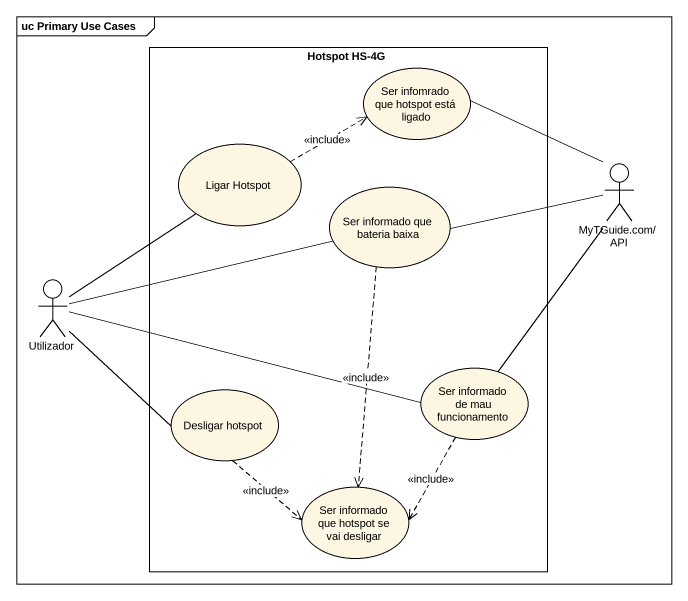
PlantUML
@startuml
mainframe uc Primary Use Cases
rectangle "Hotspot HS-4G" as Hotspot_HS_4G {
  usecase "Ser infomrado que hotspot está ligado" as Ser_infomrado_que_hotspot
  usecase "Ligar Hotspot" as Ligar_Hotspot
  usecase "Ser informado que bateria baixa" as Ser_informado_que_bateria
  usecase "Desligar hotspot" as Desligar_hotspot
  usecase "Ser informado de mau funcionamento" as Ser_informado_de_mau
  usecase "Ser informado que hotspot se vai desligar" as Ser_informado_que_hotspot
}
actor "MyTGuide.com/API" as MyTGuide_com_API
actor Utilizador
Ligar_Hotspot .right.> Ser_infomrado_que_hotspot : <<include>>
MyTGuide_com_API -left- Ser_infomrado_que_hotspot
MyTGuide_com_API -left- Ser_informado_que_bateria
MyTGuide_com_API -- Ser_informado_de_mau
Ser_informado_que_bateria -left- Utilizador
Ser_informado_que_bateria ..> Ser_informado_que_hotspot : <<include>>
Utilizador -up- Ligar_Hotspot
Utilizador -right- Desligar_hotspot
Desligar_hotspot ..> Ser_informado_que_hotspot : <<include>>
Ser_informado_de_mau -left- Utilizador
Ser_informado_de_mau ..> Ser_informado_que_hotspot : <<include>>
@enduml
